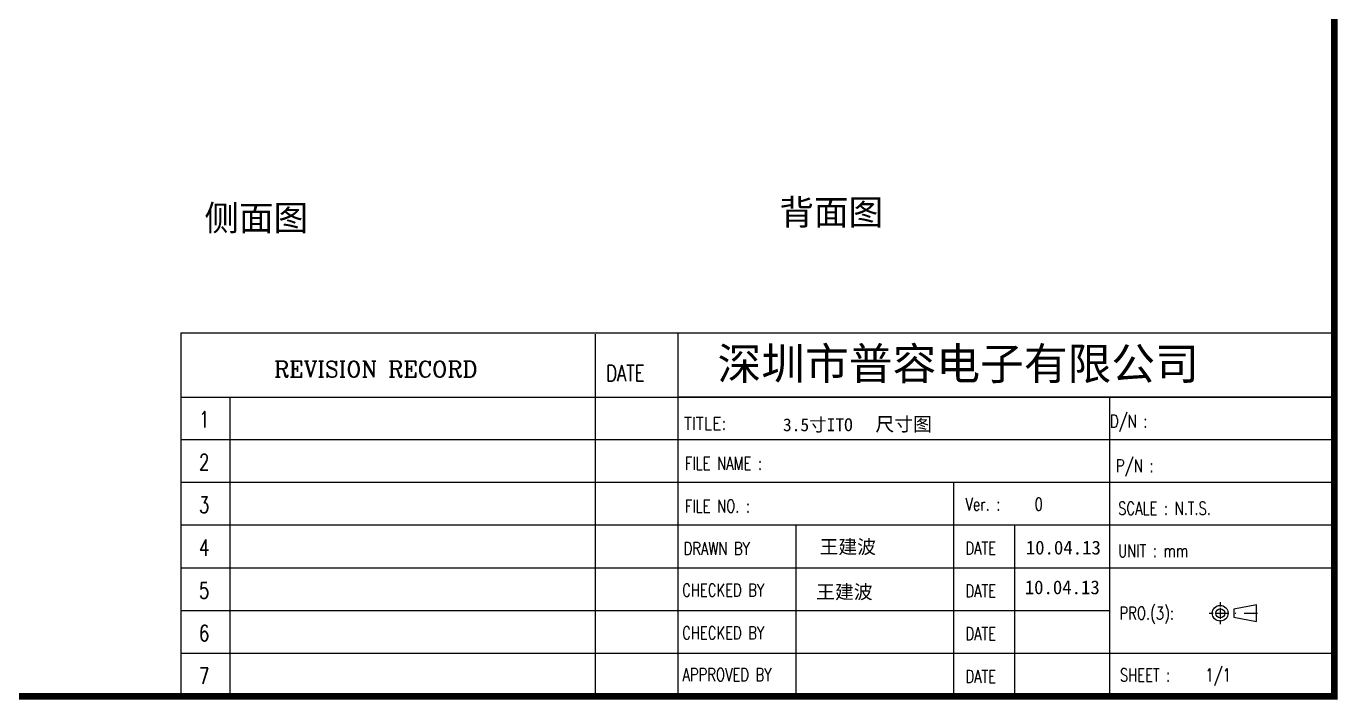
# Model space of a CAD drawing. Header units: millimetres. Extents: x 167 to 548, y -50 to 246.
# Drawn here: x 299.2 to 547.7, y -49.9 to 77.7 of the extents above; entities that cross this region are included whole.
import ezdxf

# ---------------------------------------------------------------- set-up
doc = ezdxf.new("R2010")
doc.units = ezdxf.units.MM
doc.linetypes.add('DASHDOT', pattern=[25.4, 12.7, -6.35, 0, -6.35])
doc.layers.add('DIM', color=4, linetype='Continuous')
doc.styles.add('style10', font='romanc.shx')
doc.styles.add('style3', font='SimSun.ttf')

msp = doc.modelspace()

# ---------------------------------------------------------------- linework, layer by layer
for p, q in [((328.544, 19.574), (328.544, -49.28)), ((328.544, 19.574), (547.035, 19.574)), ((407.036, 19.307), (407.036, -49.547)), ((422.693, 19.574), (422.693, -49.28)), ((547.035, 19.574), (547.035, 7.424)), ((328.544, 7.424), (547.035, 7.424)), ((547.035, 7.424), (422.921, 7.424)), ((504.415, 7.424), (504.415, -49.28)), ((474.871, -8.777), (474.871, -49.547)), ((486.44, -16.878), (486.44, -49.547)), ((167.505, -49.28), (547.035, -49.28)), ((328.544, -49.28), (328.544, -49.28)), ((345.167, -49.28), (547.035, -49.28))]:
    msp.add_line(p, q)
at = {"ltscale": 0.5}
for p, q in [((547.035, -0.677), (328.544, -0.677)), ((547.035, -8.777), (328.544, -8.777)), ((547.035, -16.878), (328.544, -16.878)), ((547.035, -24.978), (328.544, -24.978)), ((504.415, -33.079), (328.544, -33.079)), ((547.035, -41.179), (328.544, -41.179)), ((547.035, -49.28), (167.505, -49.28))]:
    msp.add_line(p, q, dxfattribs=at)
at = {"const_width": 1.3}
msp.add_lwpolyline([(167.505, 245.407), (547.035, 245.407), (547.035, -49.28), (167.505, -49.28)], close=True, dxfattribs=at)
for points in [[(337.796, 7.424), (337.796, -49.28)], [(445.028, -16.878), (445.028, -49.028)]]:
    msp.add_lwpolyline(points)
at = {"linetype": 'DASHDOT', "ltscale": 0.2}
for points in [[(525.419, -31.446), (525.419, -32.272)], [(523.325, -33.54), (524.083, -33.54)], [(524.462, -33.54), (529.331, -33.54)], [(525.419, -32.537), (525.419, -34.591)], [(529.949, -33.54), (532.739, -33.54)], [(525.419, -34.881), (525.419, -35.634)]]:
    msp.add_lwpolyline(points, dxfattribs=at)
msp.add_lwpolyline([(532.259, -35.111), (532.259, -31.969), (527.984, -32.773), (527.984, -34.307)], close=True)
for radius in [1.496, 0.858]:
    msp.add_circle((525.419, -33.54), radius)

# ---------------------------------------------------------------- texts
for s, height, style, p in [('深圳市普容电子有限公司', 6.07534, 'style3', (430.204, 10.706)), ('REVISION RECORD', 3.03767, 'style10', (346.196, 11.173)), ('3.5寸ITO', 2.4301, 'style3', (442.587, 0.953))]:
    msp.add_text(s, height=height, dxfattribs=dict(style=style)).set_placement(p)
at = {"style": 'style10'}
for s, height, width, p in [('DATE', 3.0377, 0.75, (409.117, 10.419)), ('1', 3.038, 0.75, (331.983, 1.67)), ('TITLE: ', 2.4301, 0.9, (423.827, 1.2)), ('D/N :', 2.4301, 0.75, (504.527, 1.632)), ('2', 3.038, 0.75, (331.983, -6.431)), ('FILE NAME :', 2.43014, 0.75, (424.021, -6.352)), ('P/N :', 2.4301, 0.75, (505.667, -6.813)), ('3', 3.038, 0.75, (331.983, -14.531)), ('FILE NO. :', 2.4301, 0.75, (424.021, -14.453)), ('Ver. :', 2.4301, 0.75, (477.15, -14.088)), ('0', 2.43, 0.75, (490.255, -14.088)), ('SCALE : N.T.S.', 2.43014, 0.75, (506.077, -14.872)), ('4', 3.038, 0.75, (331.983, -22.632)), ('DRAWN BY', 2.4301, 0.75, (423.769, -22.49)), ('DATE', 2.4301, 0.75, (477.154, -22.423)), ('UNIT : mm', 2.4301, 0.75, (506.077, -22.922)), ('5', 3.038, 0.75, (331.983, -30.732)), ('CHECKED BY', 2.4301, 0.75, (423.503, -30.378)), ('DATE', 2.4301, 0.75, (477.154, -30.523)), ('PRO.(3):', 2.4301, 0.75, (506.351, -34.735)), ('6', 3.038, 0.75, (331.983, -38.833)), ('CHECKED BY', 2.4301, 0.75, (423.503, -38.478)), ('DATE', 2.4301, 0.75, (477.154, -38.624)), ('7', 3.038, 0.75, (331.983, -46.933)), ('APPROVED BY', 2.43014, 0.75, (423.562, -46.387)), ('DATE', 2.4301, 0.75, (477.154, -46.724)), ('SHEET : ', 2.4301, 0.75, (506.429, -46.462)), ('1/1', 2.4301, 0.75, (522.592, -46.462))]:
    msp.add_text(s, height=height, dxfattribs=dict(at, width=width)).set_placement(p)
at = {"ltscale": 0.5, "style": 'style3'}
for s, p in [('尺寸图', (460.108, 0.984)), ('王建波', (449.522, -22.251)), ('10.04.13', (488.588, -22.409)), ('王建波', (448.88, -30.797)), ('10.04.13', (488.387, -29.931))]:
    msp.add_text(s, height=2.6121, dxfattribs=at).set_placement(p)
at = {"layer": 'DIM', "char_height": 4.8, "width": 33.85542, "attachment_point": 1}
for s, insert in [('{\\fSimSun|b0|i0|c134|p54;背面图}', (441.916, 44.834)), ('{\\fSimSun|b0|i0|c134|p54;侧面图}', (332.996, 43.742))]:
    msp.add_mtext(s, dxfattribs=dict(at, insert=insert))

doc.saveas('drawing.dxf')
